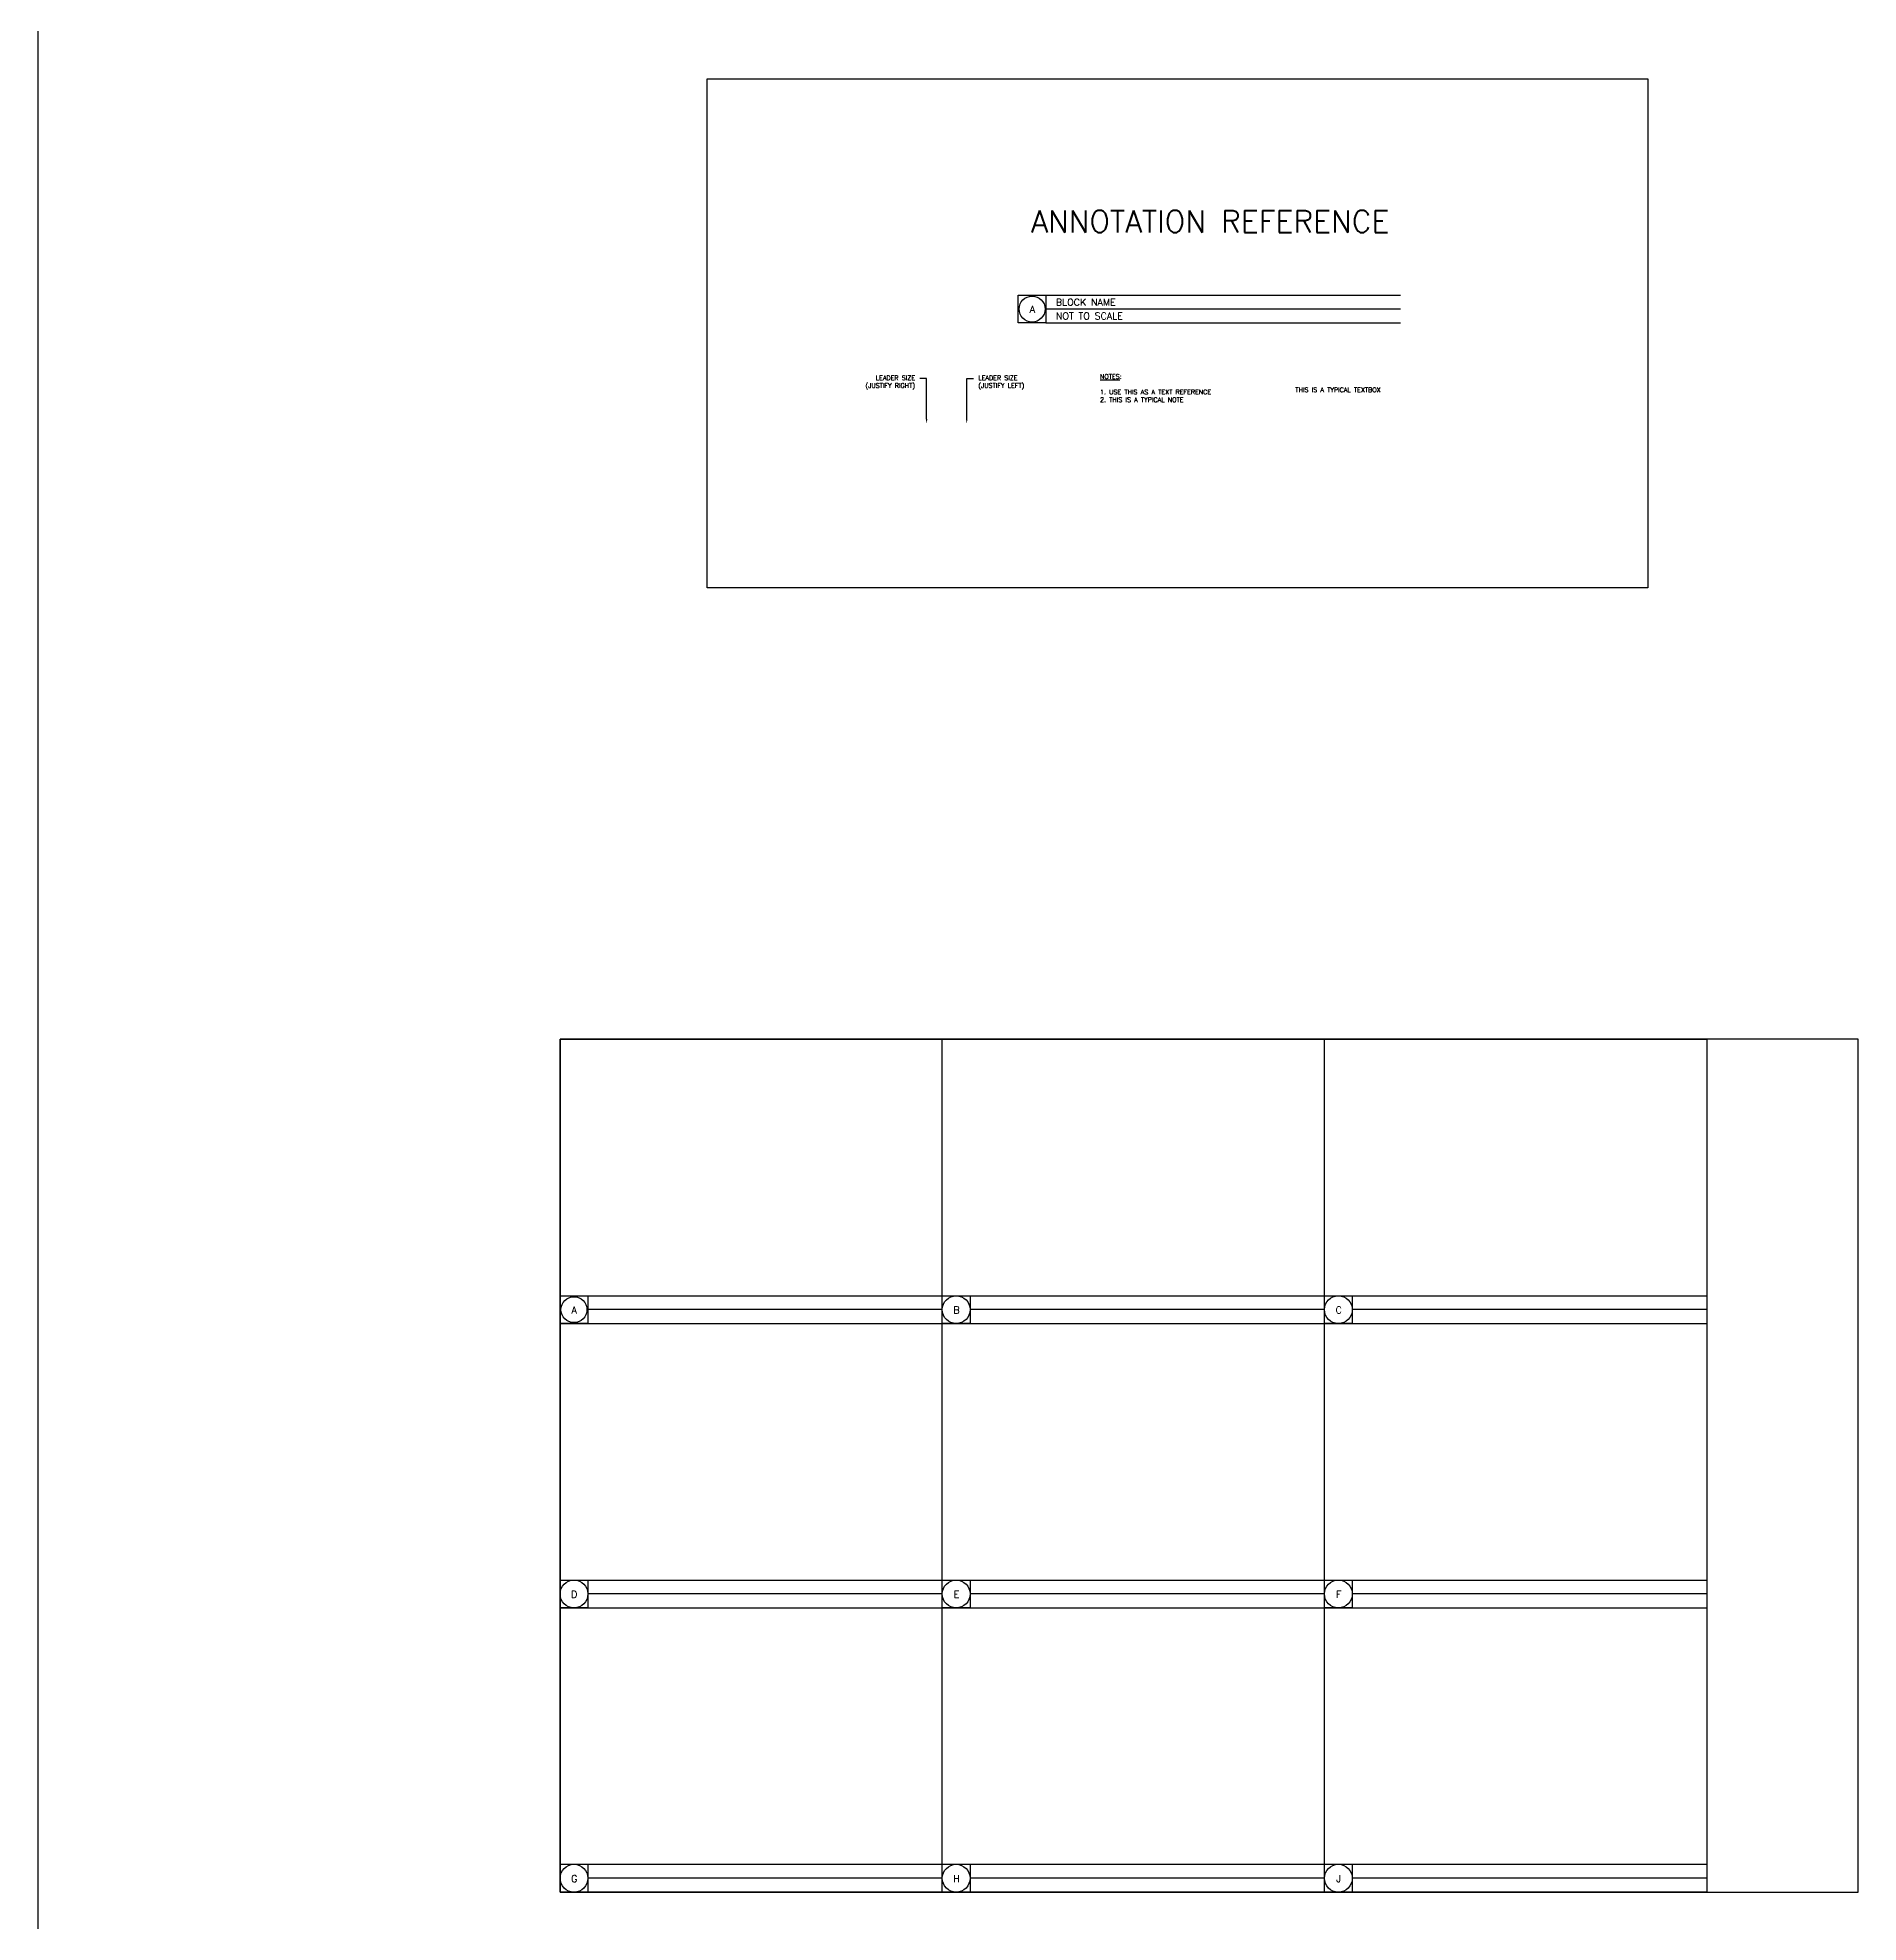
# Model space of a CAD drawing. Header units: inches. Extents: x -6 to 441, y 0 to 338.
# Drawn here: x 217.5 to 266.6, y 124.9 to 175.7 of the extents above; entities that cross this region are included whole.
import ezdxf
from ezdxf import colors
from ezdxf.entities.mleader import LeaderData, LeaderLine
from ezdxf.math import Vec2, Vec3

# ---------------------------------------------------------------- set-up
doc = ezdxf.new("R2010")
doc.units = ezdxf.units.IN
doc.header["$MEASUREMENT"] = 0
doc.styles.add('Roman', font='romans.shx', dxfattribs={"height": 0.125})
doc.styles.add('Roman-A', font='romans.shx', dxfattribs={"height": 0.125})

# ---------------------------------------------------------------- blocks, each defined once
blk = doc.blocks.new('*U34')
blk.add_lwpolyline([(0, 0.75), (0.75, 0.75), (0.75, 0), (0, 0)], close=True)
blk.add_circle((0.375, 0.375), 0.375)
at = {"insert": (0.383, 0.366), "char_height": 0.188, "width": 0.46087, "attachment_point": 5, "style": 'Roman-A'}
blk.add_mtext('G', dxfattribs=at)
blk = doc.blocks.new('*U35')
blk.add_lwpolyline([(0, 0.75), (0.75, 0.75), (0.75, 0), (0, 0)], close=True)
blk.add_circle((0.375, 0.375), 0.375)
at = {"insert": (0.383, 0.366), "char_height": 0.188, "width": 0.46087, "attachment_point": 5, "style": 'Roman-A'}
blk.add_mtext('H', dxfattribs=at)
blk = doc.blocks.new('*U36')
blk.add_lwpolyline([(0, 0.75), (0.75, 0.75), (0.75, 0), (0, 0)], close=True)
blk.add_circle((0.375, 0.375), 0.375)
at = {"insert": (0.383, 0.366), "char_height": 0.188, "width": 0.46087, "attachment_point": 5, "style": 'Roman-A'}
blk.add_mtext('J', dxfattribs=at)
blk = doc.blocks.new('*U31')
blk.add_lwpolyline([(0, 0.75), (0.75, 0.75), (0.75, 0), (0, 0)], close=True)
blk.add_circle((0.375, 0.375), 0.375)
at = {"insert": (0.383, 0.366), "char_height": 0.188, "width": 0.46087, "attachment_point": 5, "style": 'Roman-A'}
blk.add_mtext('D', dxfattribs=at)
blk = doc.blocks.new('*U32')
blk.add_lwpolyline([(0, 0.75), (0.75, 0.75), (0.75, 0), (0, 0)], close=True)
blk.add_circle((0.375, 0.375), 0.375)
at = {"insert": (0.383, 0.366), "char_height": 0.188, "width": 0.46087, "attachment_point": 5, "style": 'Roman-A'}
blk.add_mtext('E', dxfattribs=at)
blk = doc.blocks.new('*U33')
blk.add_lwpolyline([(0, 0.75), (0.75, 0.75), (0.75, 0), (0, 0)], close=True)
blk.add_circle((0.375, 0.375), 0.375)
at = {"insert": (0.383, 0.366), "char_height": 0.188, "width": 0.46087, "attachment_point": 5, "style": 'Roman-A'}
blk.add_mtext('F', dxfattribs=at)
blk = doc.blocks.new('*U28')
blk.add_lwpolyline([(0, 0.75), (0.75, 0.75), (0.75, 0), (0, 0)], close=True)
blk.add_circle((0.375, 0.375), 0.35)
at = {"insert": (0.383, 0.366), "char_height": 0.188, "width": 0.46087, "attachment_point": 5, "style": 'Roman-A'}
blk.add_mtext('A', dxfattribs=at)
blk = doc.blocks.new('*U29')
blk.add_lwpolyline([(0, 0.75), (0.75, 0.75), (0.75, 0), (0, 0)], close=True)
blk.add_circle((0.375, 0.375), 0.375)
at = {"insert": (0.383, 0.366), "char_height": 0.188, "width": 0.46087, "attachment_point": 5, "style": 'Roman-A'}
blk.add_mtext('B', dxfattribs=at)
blk = doc.blocks.new('*U30')
blk.add_lwpolyline([(0, 0.75), (0.75, 0.75), (0.75, 0), (0, 0)], close=True)
blk.add_circle((0.375, 0.375), 0.375)
at = {"insert": (0.383, 0.366), "char_height": 0.188, "width": 0.46087, "attachment_point": 5, "style": 'Roman-A'}
blk.add_mtext('C', dxfattribs=at)

msp = doc.modelspace()

# ---------------------------------------------------------------- linework, layer by layer
for p, q in [((217.495, 227.508), (217.495, 0)), ((243.927, 168.761), (254.231, 168.761)), ((254.231, 168.386), (244.677, 168.386)), ((244.677, 168.011), (254.231, 168.011)), ((241.881, 125.693), (241.881, 148.693)), ((252.185, 125.693), (252.185, 148.693)), ((231.577, 141.776), (241.881, 141.776)), ((241.881, 141.401), (232.327, 141.401)), ((241.881, 141.776), (252.185, 141.776)), ((252.185, 141.401), (242.631, 141.401)), ((252.185, 141.776), (262.489, 141.776)), ((262.489, 141.401), (252.935, 141.401)), ((231.577, 141.026), (262.489, 141.026)), ((231.577, 134.109), (241.881, 134.109)), ((241.881, 133.734), (232.327, 133.734)), ((241.881, 134.109), (252.185, 134.109)), ((252.185, 133.734), (242.631, 133.734)), ((252.185, 134.109), (262.489, 134.109)), ((262.489, 133.734), (252.935, 133.734)), ((231.577, 133.359), (262.489, 133.359)), ((231.577, 126.443), (241.881, 126.443)), ((241.881, 126.068), (232.327, 126.068)), ((241.881, 126.443), (252.185, 126.443)), ((252.185, 126.068), (242.631, 126.068)), ((252.185, 126.443), (262.489, 126.443)), ((262.489, 126.068), (252.935, 126.068))]:
    msp.add_line(p, q)
for points in [[(235.539, 174.593), (260.903, 174.593), (260.903, 160.872), (235.539, 160.872)], [(231.577, 148.693), (262.489, 148.693), (262.489, 125.693), (231.577, 125.693)], [(231.577, 125.693), (266.577, 125.693), (266.577, 148.693), (231.577, 148.693)]]:
    msp.add_lwpolyline(points, close=True)

# ---------------------------------------------------------------- block references
for name, p in [('*U28', (243.927, 168.011)), ('*U28', (231.577, 141.026)), ('*U29', (241.881, 141.026)), ('*U30', (252.185, 141.026)), ('*U31', (231.577, 133.359)), ('*U32', (241.881, 133.359)), ('*U33', (252.185, 133.359)), ('*U34', (231.577, 125.693)), ('*U35', (241.881, 125.693)), ('*U36', (252.185, 125.693))]:
    msp.add_blockref(name, p)

# ---------------------------------------------------------------- texts
at = {"style": 'Roman-A'}
for s, insert, char_height, width, attachment_point in [('ANNOTATION REFERENCE', (249.104, 171.046), 0.59151, 14.08062, 2), ('BLOCK NAME', (244.943, 168.665), 0.1875, 8.11395, 1), ('NOT TO SCALE', (244.943, 168.29), 0.1875, 8.11395, 1), ('{\\LNOTES}:\\P \\P1. USE THIS AS A TEXT REFERENCE\\P2. THIS IS A TYPICAL NOTE', (246.134, 166.628), 0.125, 4.65793, 1), ('THIS IS A TYPICAL TEXTBOX', (251.401, 166.271), 0.125, 4.81893, 1)]:
    msp.add_mtext(s, dxfattribs=dict(at, insert=insert, char_height=char_height, width=width, attachment_point=attachment_point))

# ---------------------------------------------------------------- leaders
ml = msp.add_multileader_mtext('Standard')
ml.set_content('LEADER SIZE ^J(JUSTIFY RIGHT)', color=256, style='Roman')
ml.set_leader_properties()
ml.build(insert=Vec2(0, 0))
ml.multileader.update_dxf_attribs({"dogleg_length": 0.125, "arrow_head_size": 0.125})
ctx = ml.context
ctx.base_point, ctx.char_height, ctx.arrow_head_size, ctx.landing_gap_size, ctx.plane_origin = Vec3(239.553, 166.509), 0.125, 0.125, 0.125, Vec3(242.733, 164.884)
ctx.text_align_type = 2
notes = []
notes.append((ctx, [(0, (1, 1, 0), (241.459, 166.509), (-1, 0), 0.186, [(0, [(241.459, 165.294)], 0, [])])]))
ctx.mtext.insert, ctx.mtext.alignment, ctx.mtext.flow_direction = Vec3(241.148, 166.592), 3, 5
ml = msp.add_multileader_mtext('Standard')
ml.set_content('LEADER SIZE^J(JUSTIFY LEFT)', color=256, style='Roman')
ml.set_leader_properties()
ml.build(insert=Vec2(0, 0))
ml.multileader.update_dxf_attribs({"dogleg_length": 0.125, "arrow_head_size": 0.125})
ctx = ml.context
ctx.base_point, ctx.char_height, ctx.arrow_head_size, ctx.landing_gap_size, ctx.plane_origin = Vec3(242.727, 166.509), 0.125, 0.125, 0.125, Vec3(242.209, 165.15)
notes.append((ctx, [(0, (1, 1, 0), (242.54, 166.509), (1, 0), 0.186, [(0, [(242.54, 165.294)], 0, [])])]))
ctx.mtext.insert, ctx.mtext.flow_direction = Vec3(242.852, 166.592), 5
for ctx, leaders in notes:
    for number, flags, end, landing, length, lines in leaders:
        leader = LeaderData()
        leader.index, (leader.has_last_leader_line, leader.has_dogleg_vector, leader.attachment_direction) = number, flags
        leader.last_leader_point, leader.dogleg_vector, leader.dogleg_length = Vec3(end), Vec3(landing), length
        for number, points, colour, breaks in lines:
            line = LeaderLine()
            line.index, line.vertices, line.color, line.breaks = number, Vec3.list(points), colors.encode_raw_color(colour), breaks
            leader.lines.append(line)
        ctx.leaders.append(leader)

doc.saveas('drawing.dxf')
